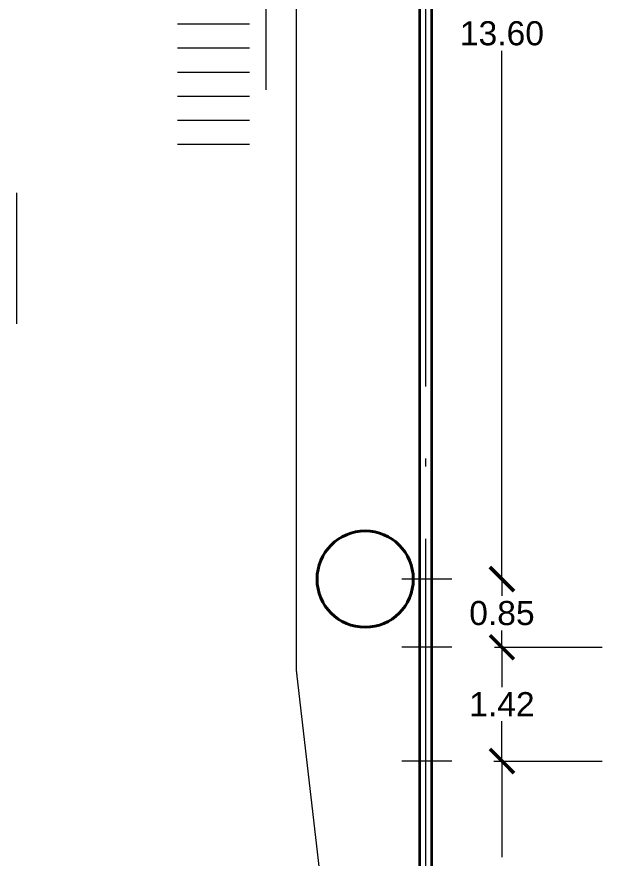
# Model space of a CAD drawing. Header units: inches. Extents: x 13 to 261, y -112 to -47.
# Drawn here: x 254.07 to 261.37, y -88.31 to -77.82 of the extents above; entities that cross this region are included whole.
import ezdxf

# ---------------------------------------------------------------- set-up
doc = ezdxf.new("R2010")
doc.units = ezdxf.units.IN
doc.header["$MEASUREMENT"] = 0
doc.linetypes.add('ACAD_ISO04W100', pattern=[30, 24, -3, 0, -3])
for name, color, linetype, lineweight in [('BANQUETA', 2, 'Continuous', 18), ('COLUMNAS', 20, 'Continuous', 40), ('COTAS', 192, 'Continuous', 13), ('EJES', 1, 'ACAD_ISO04W100', 13), ('ESCALERAS', 182, 'Continuous', 18), ('MUROS', 5, 'Continuous', 35), ('SIMBOLOGIA', 10, 'Continuous', 18)]:
    doc.layers.add(name, color=color, linetype=linetype, lineweight=lineweight)
doc.styles.add('COTAS', font='ARIALUNI.TTF', dxfattribs={"height": 0.3})

# ---------------------------------------------------------------- blocks, each defined once
blk = doc.blocks.new('_ArchTick')
at = {"color": 0, "linetype": 'ByBlock', "const_width": 0.15}
blk.add_lwpolyline([(-0.5, -0.5), (0.5, 0.5)], dxfattribs=at)

msp = doc.modelspace()

# ---------------------------------------------------------------- linework, layer by layer
at = {"layer": 'BANQUETA'}
for p, q in [((257.558, -85.978), (257.558, -63.777)), ((257.561, -86.035), (258.334, -92.721))]:
    msp.add_line(p, q, dxfattribs=at)
msp.add_arc((258.058, -85.978), 0.5, 180, 186.5902, dxfattribs=at)
at = {"layer": 'COLUMNAS'}
msp.add_circle((258.414, -84.827), 0.6, dxfattribs=at)
at = {"layer": 'COTAS', "color": 1}
for p, q in [((260.025, -85.677), (261.369, -85.677)), ((260.119, -85.677), (260.119, -86.173)), ((260.119, -87.095), (260.119, -86.599)), ((259.494, -87.095), (258.869, -87.095)), ((260.017, -87.095), (261.369, -87.095)), ((260.119, -87.095), (260.119, -88.293))]:
    msp.add_line(p, q, dxfattribs=at)
at = {"layer": 'COTAS'}
msp.add_arc((258.058, -85.978), 0.5, 180, 186.5902, dxfattribs=at)
at = {"layer": 'EJES', "color": 1, "ltscale": 0.3}
msp.add_line((259.165, -47.925), (259.165, -92.777), dxfattribs=at)
at = {"layer": 'EJES'}
msp.add_line((257.174, -65.327), (257.174, -78.727), dxfattribs=at)
at = {"layer": 'EJES', "ltscale": 0.3}
for p, q in [((256.072, -77.906), (256.972, -77.906)), ((256.072, -78.206), (256.972, -78.206)), ((256.072, -78.506), (256.972, -78.506)), ((256.072, -78.806), (256.972, -78.806)), ((256.072, -78.806), (256.972, -78.806)), ((256.072, -79.106), (256.972, -79.106)), ((256.072, -79.406), (256.972, -79.406))]:
    msp.add_line(p, q, dxfattribs=at)
at = {"layer": 'ESCALERAS', "color": 1}
for p, q in [((260.119, -84.827), (260.119, -78.241)), ((259.494, -84.827), (258.869, -84.827)), ((259.494, -84.827), (258.869, -84.827)), ((260.119, -84.827), (260.119, -85.036)), ((260.119, -85.677), (260.119, -85.467)), ((259.494, -85.677), (258.869, -85.677))]:
    msp.add_line(p, q, dxfattribs=at)
at = {"layer": 'MUROS'}
for p, q in [((259.24, -51.977), (259.24, -92.777)), ((259.09, -63.777), (259.09, -83.897)), ((259.09, -83.897), (259.09, -92.777))]:
    msp.add_line(p, q, dxfattribs=at)
at = {"layer": 'SIMBOLOGIA'}
for p, q in [((254.071, -80.613), (254.071, -80.012)), ((254.071, -81.643), (254.071, -80.613))]:
    msp.add_line(p, q, dxfattribs=at)

# ---------------------------------------------------------------- block references
at = {"layer": 'COTAS', "color": 1, "xscale": 0.3, "yscale": 0.3, "zscale": 0.3}
for p, rotation in [((260.119, -85.677), 90), ((260.119, -87.095), 90), ((260.119, -87.095), 270)]:
    msp.add_blockref('_ArchTick', p, dxfattribs=dict(at, rotation=rotation))
at = {"layer": 'ESCALERAS', "color": 1, "xscale": 0.3, "yscale": 0.3, "zscale": 0.3}
for p, rotation in [((260.119, -84.827), 90), ((260.119, -84.827), 270), ((260.119, -85.677), 270)]:
    msp.add_blockref('_ArchTick', p, dxfattribs=dict(at, rotation=rotation))

# ---------------------------------------------------------------- texts
at = {"layer": 'COTAS', "color": 1, "insert": (260.119, -86.386), "char_height": 0.3, "attachment_point": 5, "style": 'COTAS'}
msp.add_mtext('1.42', dxfattribs=at)
at = {"layer": 'ESCALERAS', "color": 1, "char_height": 0.3, "attachment_point": 5, "style": 'COTAS'}
for s, insert in [('13.60', (260.119, -78.025)), ('0.85', (260.119, -85.252))]:
    msp.add_mtext(s, dxfattribs=dict(at, insert=insert))

doc.saveas('drawing.dxf')
